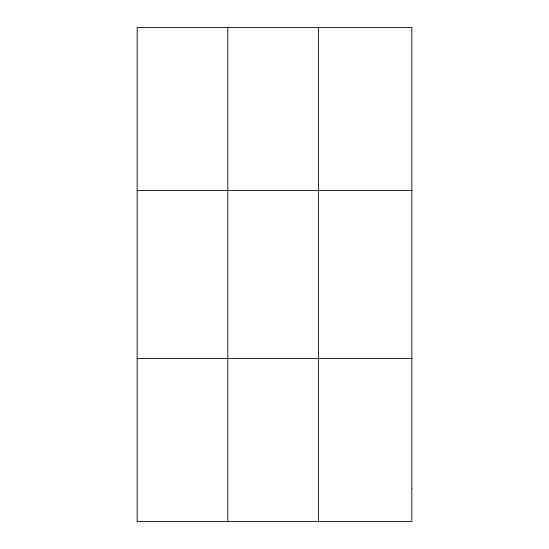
<?xml version="1.0" encoding="UTF-8"?>
<svg xmlns="http://www.w3.org/2000/svg" width="549" height="549" viewBox="0 0 549 549"><rect width="100%" height="100%" fill="white"/><g stroke="black" fill="none" stroke-linecap="round" stroke-linejoin="round"><path stroke-width="0.82" d="M227.801 27.45L227.801 521.55M318.454 27.45L318.454 521.55M137.154 190.503L411.846 190.503M137.154 358.497L411.846 358.497M411.846 488.939L411.846 521.55L137.154 521.55L137.154 27.45L411.846 27.45L411.846 488.939"/></g></svg>
